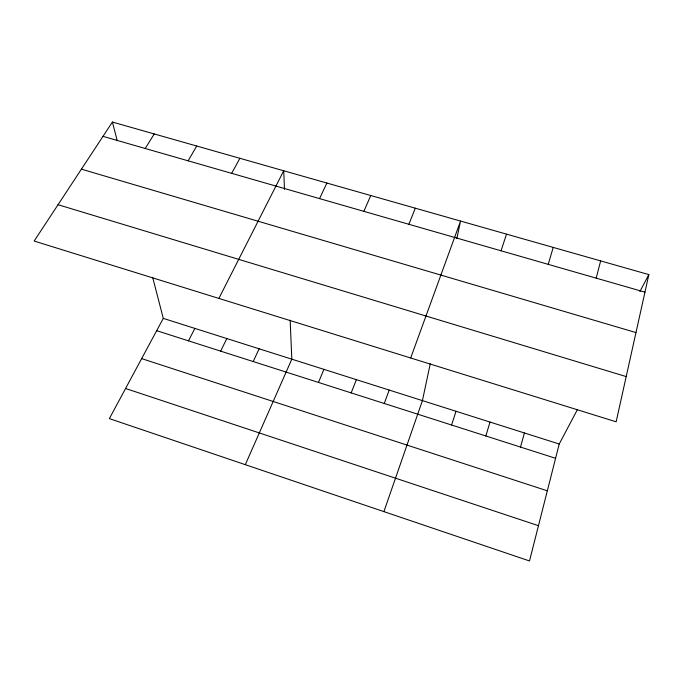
<?xml version="1.0" encoding="UTF-8"?>
<svg xmlns="http://www.w3.org/2000/svg" width="683" height="683" viewBox="0 0 683 683"><rect width="100%" height="100%" fill="white"/><g stroke="black" fill="none" stroke-linecap="round" stroke-linejoin="round"><path stroke-width="1.02" d="M430.264 363.723L422.427 400.614L383.897 511.627M456.833 238.589L460.555 221.061L410.679 357.986M648.85 274.609L616.151 421.804L34.15 241.048L112.396 122.044L648.85 274.609L639.877 291.564M577.502 409.441L559.215 444.018L529.504 560.956L109.365 418.619L163.288 318.389L152.633 277.255M596.199 278.143L600.647 260.897M520.506 447.066L524.416 432.979M548.236 264.355L553.204 247.408M485.835 435.976L490.018 422.06M451.583 425.022L456.031 411.277M501.04 250.789L506.513 234.132M384.247 403.474L389.216 390.078M351.164 392.896L356.381 379.654M408.878 224.289L415.315 208.195M318.466 382.429L323.921 369.358M363.868 211.346L370.767 195.526M245.317 464.679L291.82 359.173L290.147 320.216M253.205 361.555L259.13 348.8M319.559 198.608L326.901 183.053M220.652 351.139L226.816 338.546M218.876 298.42L283.71 170.767L284.504 189.362M188.482 340.843L194.877 328.403M231.682 173.345L239.878 158.302M188.115 160.821L196.73 146.034M145.223 148.493L154.238 133.945M102.988 136.344L644.948 292.162M81.414 169.162L635.975 332.57M58.038 204.712L626.191 376.581M163.288 318.389L559.215 444.018M156.68 330.674L555.586 458.293M141.646 358.609L547.322 490.812M125.57 388.49L538.46 525.688M112.396 122.044L117.203 140.578"/></g></svg>
